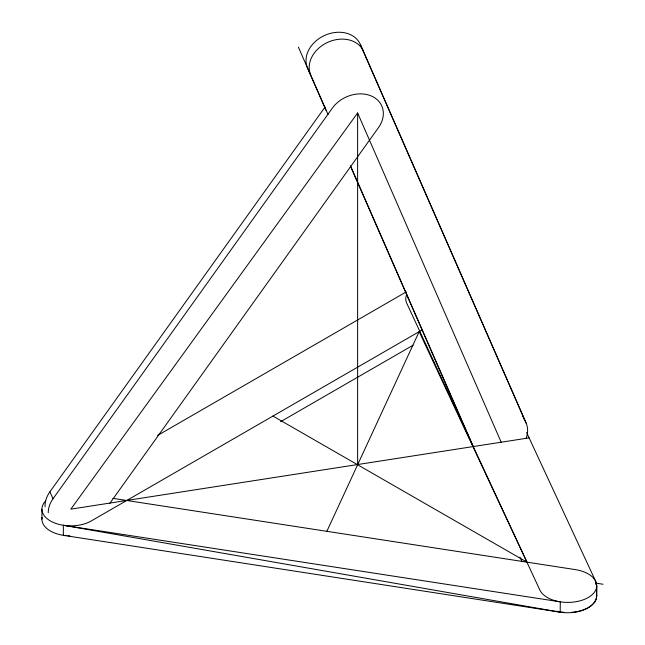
<?xml version="1.0" encoding="UTF-8"?>
<svg xmlns="http://www.w3.org/2000/svg" width="645" height="645" viewBox="0 0 645 645"><rect width="100%" height="100%" fill="white"/><g stroke="black" fill="none" stroke-linecap="round" stroke-linejoin="round"><path stroke-width="0.97" d="M326.854 531.319L419.153 331.659L526.973 562.15L272.948 416.073M45.061 506.776A28.92 22.809 -24.9 0 1 49.875 491.853L325.032 107.03M48.23 512.759A28.92 22.809 -24.9 0 1 53.059 498.714L332.32 108.158A28.92 22.809 -24.9 0 1 371.117 95.903A28.92 22.809 -24.9 0 1 378.518 127.557L109.803 503.366M501.205 442.244L357.62 112.972L70.837 509.147L529.11 437.874M157.67 435.407L406.245 291.895M421.846 330.111L91.284 520.95A28.92 16.697 0 0 1 53.237 522.394A28.92 16.697 0 0 1 45.795 500.802M280.551 421.733L413.123 345.188M112.907 498.351L575.284 569.6A28.92 16.697 0 0 1 588.24 597.528A28.92 16.697 0 0 1 539.865 590.046L406.737 303.206A28.92 16.697 0 0 1 406.737 294.563M595.375 583.056L603.083 584.249M63.355 525.272L560.312 601.85L560.183 612.178L63.355 535.326L63.355 525.272L560.183 612.178A28.92 16.697 0 0 0 596.585 596.053L596.714 585.725L596.714 595.77M328.079 114.584L307.544 68.064A28.92 22.809 -24.9 0 1 324.798 35.354A28.92 22.809 -24.9 0 1 360.337 44.441L526.086 423.007A28.92 22.809 -24.9 0 1 526.03 438.616M360.337 44.441L526.086 423.007M526.618 432.497L595.73 581.403L595.73 584.418M519.934 557.159L522.055 561.722M49.875 491.853L53.059 498.714M350.67 166.233L473.301 446.622M298.409 47.166L326.104 110.489M350.308 165.829L470.116 439.761M357.62 112.972L357.62 464.763M41.917 509.147L41.917 519.193M69.894 535.882A28.92 16.697 0 0 1 68.007 535.81M66.121 535.664A28.92 16.697 0 0 1 42.078 517.451M310.729 74.925A28.92 22.809 -24.9 0 1 327.983 42.215A28.92 22.809 -24.9 0 1 363.522 51.302M522.901 416.146A28.92 22.809 -24.9 0 1 523.869 418.976M596.552 594.029A28.92 16.697 0 0 1 588.24 607.574M587.466 608.009A28.92 16.697 0 0 1 582.258 610.226M581.435 610.493A28.92 16.697 0 0 1 571.567 612.323M564.02 612.323A28.92 16.697 0 0 1 556.732 611.194"/></g></svg>
